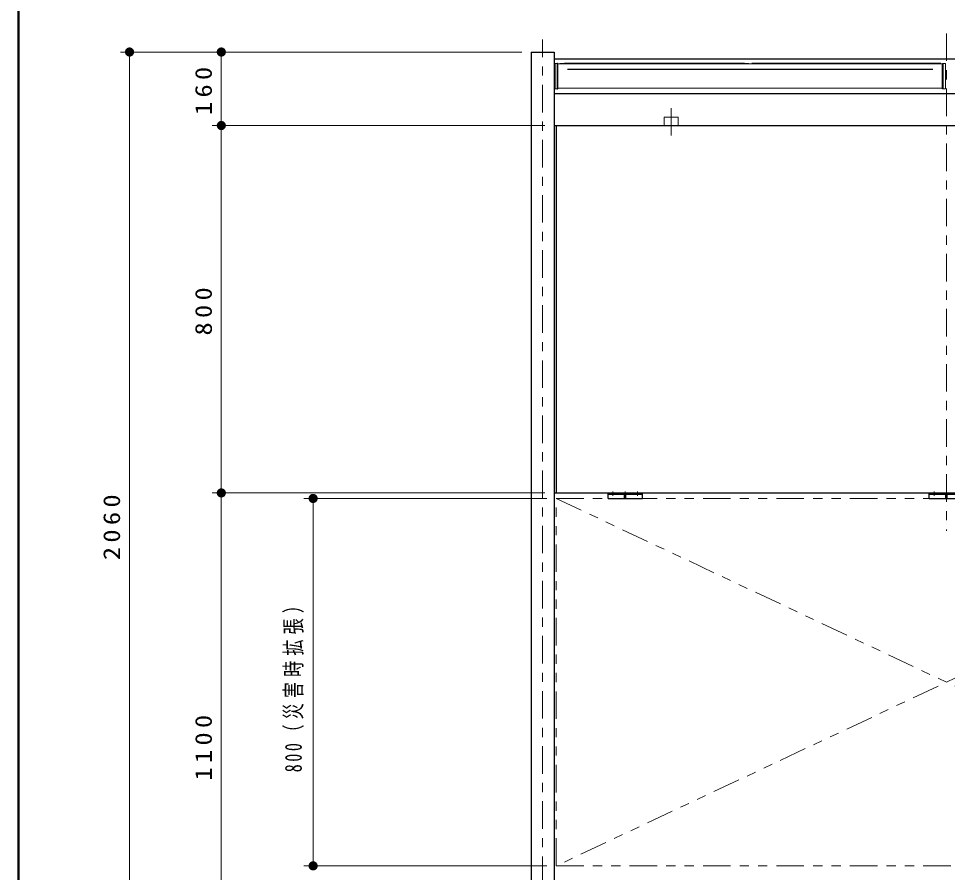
# Model space of a CAD drawing. Units: millimetres on the paper, scale 1:20. Extents: x -365 to 0, y -79 to 257.
# Drawn here: x -365 to -263.8, y 95.5 to 188.4 of the extents above; entities that cross this region are included whole.
import ezdxf

# ---------------------------------------------------------------- set-up
doc = ezdxf.new("R2010")
doc.units = ezdxf.units.MM
doc.linetypes.add('USER2', pattern=[6, 3, -1, 1, -1])
doc.linetypes.add('USER3', pattern=[8, 3, -1, 1, -1, 1, -1])
doc.layers.add('1_20', color=4, linetype='Continuous', lineweight=25)
doc.layers.add('NAKAMURA図枠', color=7, linetype='Continuous', lineweight=13)
doc.styles.add('ＭＳ ゴシック', font='')
doc.styles.get('ＭＳ ゴシック').set_extended_font_data('MS Gothic')

# ---------------------------------------------------------------- blocks, each defined once
blk = doc.blocks.new('filled_dot')
at = {"color": 0, "linetype": 'Continuous', "lineweight": -2, "const_width": 1.25}
blk.add_lwpolyline([(-0.625, 0, 1), (0.625, 0, 1)], format="xyb", close=True, dxfattribs=at)

msp = doc.modelspace()

# ---------------------------------------------------------------- linework, layer by layer
at = {"layer": '1_20', "color": 7, "linetype": 'USER2', "lineweight": 13}
for p, q in [((-263.914, 186.814), (-263.914, 132.66)), ((-307.914, 52.216), (-307.914, 186.153)), ((-293.914, 175.691), (-293.914, 179.169)), ((-300.264, 136.489), (-300.264, 136.939)), ((-298.914, 136.489), (-298.914, 136.939)), ((-297.564, 136.489), (-297.564, 136.939)), ((-265.264, 136.489), (-265.264, 136.939)), ((-263.914, 136.489), (-263.914, 136.939))]:
    msp.add_line(p, q, dxfattribs=at)
at = {"layer": '1_20', "color": 7, "lineweight": 13}
for p, q in [((-310.164, 184.789), (-353.914, 184.789)), ((-352.914, 81.789), (-352.914, 184.789)), ((-342.914, 176.789), (-342.914, 184.789)), ((-306.538, 180.789), (-306.538, 183.539)), ((-306.288, 183.539), (-306.538, 183.539)), ((-306.238, 183.489), (-306.238, 180.839)), ((-306.238, 183.489), (-264.339, 183.489)), ((-306.038, 183.539), (-305.538, 183.589)), ((-306.038, 183.539), (-306.038, 183.489)), ((-285.938, 183.589), (-305.538, 183.589)), ((-285.438, 183.539), (-285.938, 183.589)), ((-285.438, 183.539), (-285.438, 183.489)), ((-285.138, 183.539), (-284.638, 183.589)), ((-285.138, 183.539), (-285.138, 183.489)), ((-284.638, 183.589), (-265.038, 183.589)), ((-264.538, 183.539), (-265.038, 183.589)), ((-264.538, 183.539), (-264.538, 183.489)), ((-264.339, 183.489), (-264.339, 180.839)), ((-264.339, 183.489), (-264.339, 180.839)), ((-264.289, 183.539), (-264.039, 183.539)), ((-264.038, 180.789), (-264.038, 183.539)), ((-306.288, 180.789), (-306.538, 180.789)), ((-306.238, 180.839), (-264.339, 180.839)), ((-264.289, 180.789), (-264.039, 180.789)), ((-294.664, 177.689), (-294.664, 176.789)), ((-294.664, 177.689), (-293.164, 177.689)), ((-293.164, 177.689), (-293.164, 176.789)), ((-307.664, 176.789), (-343.914, 176.789)), ((-342.914, 136.789), (-342.914, 176.789)), ((-307.664, 136.789), (-343.914, 136.789)), ((-342.914, 81.789), (-342.914, 136.789)), ((-307.439, 136.189), (-333.914, 136.189)), ((-332.914, 96.189), (-332.914, 136.189)), ((-307.439, 96.189), (-333.914, 96.189))]:
    msp.add_line(p, q, dxfattribs=at)
at = {"layer": '1_20', "color": 7}
for p, q in [((-309.164, 184.789), (-309.164, 59.289)), ((-309.164, 184.789), (-306.664, 184.789)), ((-306.664, 184.789), (-306.664, 59.289)), ((-306.664, 184.039), (-221.164, 184.039)), ((-306.664, 180.289), (-221.164, 180.289)), ((-306.664, 176.789), (-221.164, 176.789)), ((-306.439, 176.789), (-306.439, 136.789)), ((-306.664, 136.789), (-221.164, 136.789)), ((-300.789, 136.189), (-300.789, 136.789)), ((-300.789, 136.789), (-297.039, 136.789)), ((-300.789, 136.639), (-297.039, 136.639)), ((-298.989, 136.189), (-298.989, 136.639)), ((-298.839, 136.189), (-298.839, 136.639)), ((-297.039, 136.189), (-297.039, 136.789)), ((-265.789, 136.189), (-265.789, 136.789)), ((-265.789, 136.789), (-262.039, 136.789)), ((-265.789, 136.639), (-262.039, 136.639)), ((-263.989, 136.189), (-263.989, 136.639)), ((-263.839, 136.189), (-263.839, 136.639)), ((-300.789, 136.189), (-297.039, 136.189)), ((-265.789, 136.189), (-262.039, 136.189))]:
    msp.add_line(p, q, dxfattribs=at)
at = {"layer": '1_20'}
for p, q in [((-306.238, 183.539), (-306.288, 183.539)), ((-306.288, 180.789), (-306.288, 183.539)), ((-306.238, 180.789), (-306.238, 183.539)), ((-306.038, 183.539), (-285.438, 183.539)), ((-264.538, 183.539), (-285.138, 183.539)), ((-264.339, 183.539), (-264.289, 183.539)), ((-264.339, 180.789), (-264.339, 183.539)), ((-264.289, 180.789), (-264.289, 183.539)), ((-305.191, 182.919), (-265.387, 182.919)), ((-306.288, 180.789), (-306.238, 180.789)), ((-264.289, 180.789), (-264.339, 180.789))]:
    msp.add_line(p, q, dxfattribs=at)
at = {"layer": '1_20', "color": 7, "linetype": 'USER3', "lineweight": 13}
for p, q in [((-306.439, 96.189), (-306.439, 136.189)), ((-306.439, 136.189), (-221.389, 136.189)), ((-306.439, 136.189), (-221.389, 96.189)), ((-221.389, 136.189), (-306.439, 96.189)), ((-306.439, 96.189), (-221.389, 96.189))]:
    msp.add_line(p, q, dxfattribs=at)
at = {"layer": 'NAKAMURA図枠', "lineweight": 50}
msp.add_line((-365, 257), (-365, 0), dxfattribs=at)

# ---------------------------------------------------------------- block references
at = {"layer": '1_20', "color": 7, "lineweight": 13, "xscale": 0.4, "yscale": 0.4}
for p, rotation in [((-352.914, 184.789), 270), ((-342.914, 184.789), 270), ((-342.914, 176.789), 270), ((-342.914, 176.789), 90), ((-342.914, 136.789), 270), ((-342.914, 136.789), 90), ((-332.914, 136.189), 270), ((-332.914, 96.189), 90)]:
    msp.add_blockref('filled_dot', p, dxfattribs=dict(at, rotation=rotation))

# ---------------------------------------------------------------- texts
at = {"layer": '1_20', "color": 7, "char_height": 1.833, "attachment_point": 8, "rotation": 90, "style": 'ＭＳ ゴシック'}
for s, insert in [('\\T1.33;\\W1.15;160', (-343.914, 180.789)), ('\\T1.33;\\W1.15;800', (-343.914, 156.789)), ('\\T1.33;\\W1.15;2060', (-353.914, 133.289)), ('\\T1.32;\\W0.7;800（災害時拡張）', (-333.914, 116.189)), ('\\T1.33;\\W1.15;1100', (-343.914, 109.289))]:
    msp.add_mtext(s, dxfattribs=dict(at, insert=insert))

doc.saveas('drawing.dxf')
